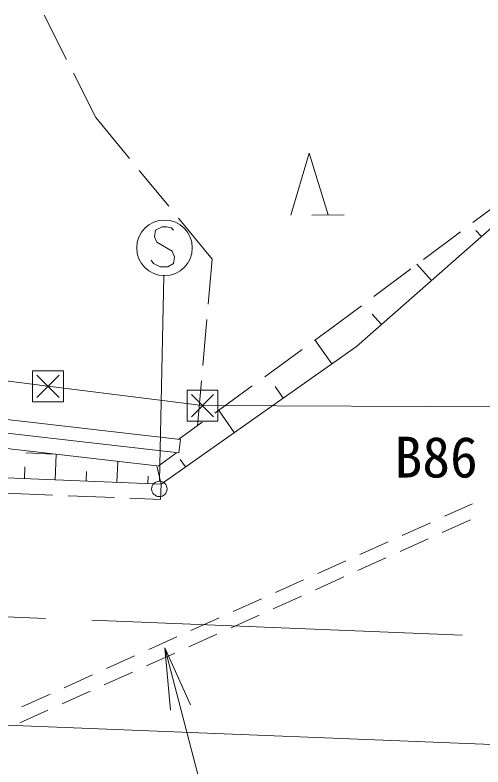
# Model space of a CAD drawing. Units: millimetres at full size, sheet at 1:1000; details may follow other scales. Extents: x 40000 to 680000, y 20000 to 380000.
# Drawn here: x 492378 to 507524, y 258441 to 282787 of the extents above; entities that cross this region are included whole.
import ezdxf
from ezdxf.enums import TextEntityAlignment as Align

# ---------------------------------------------------------------- set-up
doc = ezdxf.new("R2010")
doc.units = ezdxf.units.MM
doc.header["$LTSCALE"] = 1000
doc.linetypes.add('CHAIN', pattern=[18.5, 12, -1.5, 3.5, -1.5])
for name, color, linetype, lineweight in [('M-BGD', 7, 'Continuous', 13), ('M-BMK', 2, 'CHAIN', 13), ('M-BMK-ROW', 30, 'Continuous', 13), ('M-STR-HTXT', 7, 'Continuous', 13), ('M-STR-STRC', 7, 'Continuous', 13)]:
    doc.layers.add(name, color=color, linetype=linetype, lineweight=lineweight)
doc.styles.add('ＭＳ ゴシック', font='')
doc.styles.get('ＭＳ ゴシック').set_extended_font_data('MS Gothic')

# ---------------------------------------------------------------- blocks, each defined once
blk = doc.blocks.new('open_arrow')
at = {"color": 0, "linetype": 'Continuous', "lineweight": -2}
blk.add_lwpolyline([(7.5, 1.25), (0, 0), (7.5, -1.25)], dxfattribs=at)

msp = doc.modelspace()

# ---------------------------------------------------------------- linework, layer by layer
at = {"layer": 'M-BGD'}
for p, q in [((493319, 282787), (494044, 281352)), ((494270, 280906), (494995, 279472)), ((494995, 279472), (496084, 278142)), ((501308, 276309), (501900, 278311)), ((501900, 278311), (502508, 276314)), ((496401, 277756), (497352, 276596)), ((507196, 276067), (507953, 276632)), ((497669, 276209), (498759, 274879)), ((501988, 276312), (503028, 276316)), ((503425, 272056), (508282, 276325)), ((505595, 274869), (506796, 275767)), ((507473, 275614), (507297, 275814)), ((498630, 273429), (498759, 274879)), ((505854, 274190), (505384, 274725)), ((503993, 273672), (505194, 274570)), ((502836, 272807), (503592, 273373)), ((498453, 271437), (498586, 272931)), ((504235, 272767), (503941, 273101)), ((502076, 272254), (502836, 272807)), ((502635, 271499), (502087, 272276)), ((497107, 267602), (503425, 272056)), ((500460, 271076), (501672, 271959)), ((497735, 269044), (482619, 270791)), ((498280, 269488), (498409, 270939)), ((498843, 269898), (500056, 270782)), ((501056, 270386), (500796, 270755)), ((497684, 268607), (482566, 270356)), ((496969, 268186), (480385, 270103)), ((499476, 269272), (498983, 269971)), ((497679, 269050), (498439, 269604)), ((497735, 269044), (497684, 268607)), ((493622, 268573), (492725, 268609)), ((493680, 267740), (493713, 268562)), ((497602, 268616), (497006, 268182)), ((497107, 267602), (478629, 268345)), ((495678, 267660), (495705, 268332)), ((497897, 268159), (497727, 268399)), ((492681, 267780), (492696, 268163)), ((496969, 268186), (497107, 267602)), ((494679, 267700), (494691, 268008)), ((496677, 267619), (496687, 267853)), ((497107, 267602), (497087, 267102)), ((493593, 267243), (492094, 267303)), ((495592, 267163), (494093, 267223)), ((497087, 267102), (496091, 267143)), ((507188, 266966), (506277, 266556)), ((505821, 266350), (504909, 265939)), ((506206, 266030), (507118, 266441)), ((504453, 265734), (503542, 265323)), ((504839, 265414), (505750, 265825)), ((503471, 264797), (504383, 265208)), ((503086, 265117), (502174, 264706)), ((501718, 264501), (500807, 264090)), ((502104, 264181), (503015, 264592)), ((500736, 263564), (501648, 263975)), ((500351, 263884), (499439, 263473)), ((498983, 263268), (498072, 262857)), ((499369, 262948), (500280, 263359)), ((498001, 262332), (498913, 262743)), ((497616, 262651), (496704, 262240)), ((496248, 262035), (495337, 261624)), ((496634, 261715), (497546, 262126)), ((495266, 261099), (496178, 261510)), ((494881, 261419), (493969, 261008)), ((493513, 260802), (492602, 260391)), ((493899, 260482), (494811, 260893)), ((525475, 258455), (478308, 260352)), ((492531, 259866), (493443, 260277))]:
    msp.add_line(p, q, dxfattribs=at)
at = {"layer": 'M-BMK'}
msp.add_line((562306, 260476), (478448, 263849), dxfattribs=at)
at = {"layer": 'M-BMK-ROW'}
for p, q in [((479915, 272467), (493444, 270768)), ((492944, 270268), (492944, 271268)), ((492944, 271268), (493944, 271268)), ((493944, 271268), (493944, 270268)), ((493084, 270408), (493804, 271128)), ((493084, 271128), (493804, 270408)), ((493444, 270768), (498447, 270140)), ((497947, 269640), (497947, 270640)), ((497947, 270640), (498947, 270640)), ((498087, 269780), (498807, 270500)), ((498087, 270500), (498807, 269780)), ((498947, 270640), (498947, 269640)), ((493944, 270268), (492944, 270268)), ((498447, 270140), (515684, 270063)), ((498947, 269640), (497947, 269640))]:
    msp.add_line(p, q, dxfattribs=at)
at = {"layer": 'M-STR-HTXT'}
msp.add_lwpolyline([(497228, 262301), (503823, 237016), (522573, 237016)], dxfattribs=at)
at = {"layer": 'M-STR-STRC'}
for p, q in [((497144, 275933), (496928, 275825)), ((497288, 275933), (497144, 275933)), ((497432, 275897), (497288, 275933)), ((497504, 275825), (497432, 275897)), ((496928, 275825), (496892, 275609)), ((496892, 275609), (496964, 275429)), ((496964, 275429), (497468, 275141)), ((497468, 275141), (497540, 274961)), ((497540, 274961), (497504, 274745)), ((496856, 274745), (496784, 274853)), ((497072, 274637), (496856, 274745)), ((497324, 274637), (497072, 274637)), ((497504, 274745), (497324, 274637)), ((497197, 274340), (497055, 267692))]:
    msp.add_line(p, q, dxfattribs=at)
for centre, radius in [((497216, 275249), 900), ((497049, 267444), 250)]:
    msp.add_circle(centre, radius, dxfattribs=at)

# ---------------------------------------------------------------- block references
at = {"layer": 'M-STR-HTXT', "xscale": 267, "yscale": 267, "rotation": 284.6}
msp.add_blockref('open_arrow', (497228, 262301), dxfattribs=at)

# ---------------------------------------------------------------- texts
at = {"layer": 'M-BGD', "style": 'ＭＳ ゴシック'}
msp.add_text('B86', height=1320, dxfattribs=at).set_placement((504662, 267417), align=Align.BOTTOM_LEFT)

doc.saveas('drawing.dxf')
